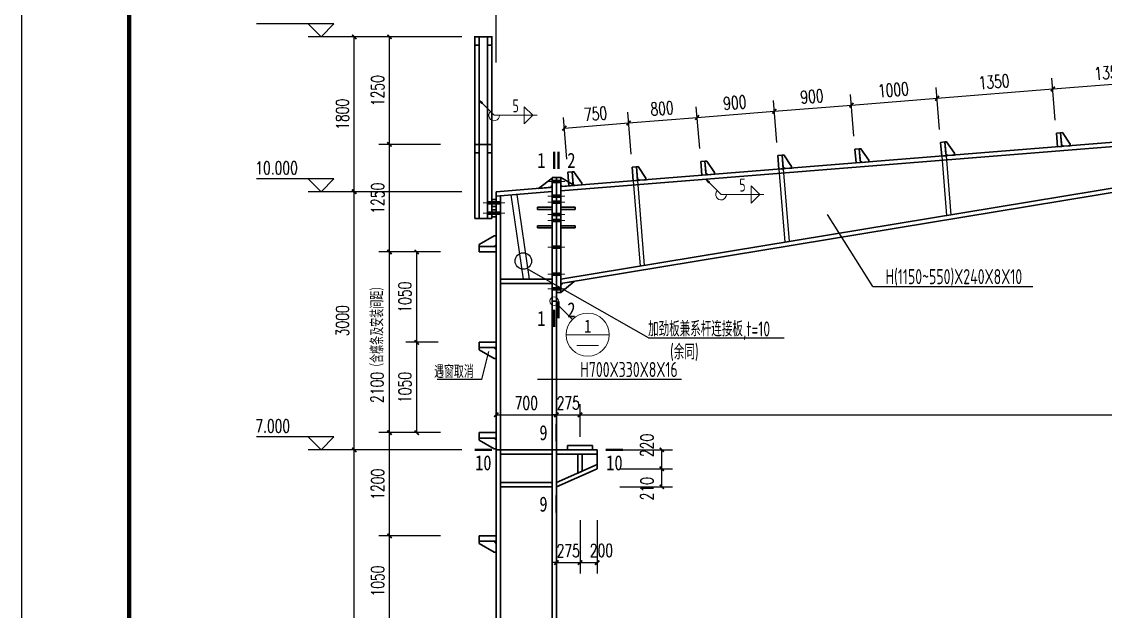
# Model space of a CAD drawing. Extents: x 14475413 to 15955882, y -732572 to -282951.
# Drawn here: x 15559745 to 15584954, y -485569 to -471864 of the extents above; entities that cross this region are included whole.
import ezdxf
from ezdxf.enums import TextEntityAlignment as Align

# ---------------------------------------------------------------- set-up
doc = ezdxf.new("R2010")
doc.units = 0
doc.header["$LTSCALE"] = 1000
doc.header["$MEASUREMENT"] = 0
for name, color, linetype, lineweight in [('10', 7, 'Continuous', 35), ('114', 2, 'Continuous', 18), ('12', 2, 'Continuous', 35), ('14', 2, 'Continuous', 35), ('墙线__粗线', 7, 'Continuous', 18), ('焊缝标注', 9, 'Continuous', 18), ('索引符号标注', 9, 'Continuous', 18)]:
    doc.layers.add(name, color=color, linetype=linetype, lineweight=lineweight)
for name, color, linetype in [('3T_WOOD', 21, 'Continuous'), ('BALCONY', 6, 'Continuous'), ('PUB_DIM', 3, 'Continuous'), ('PUB_TEXT', 7, 'Continuous'), ('TK', 4, 'Continuous')]:
    doc.layers.add(name, color=color, linetype=linetype)
doc.styles.add('_TCH_DIM', font='SIMPLEX', dxfattribs={"bigfont": 'GBCBIG'})
doc.styles.add('_TCH_DIM_T3', font='SIMPLEX', dxfattribs={"width": 0.705882, "bigfont": 'GBCBIG'})
doc.styles.add('FromPkpm', font='Pkpmeng', dxfattribs={"width": 0.7, "bigfont": 'hztxt'})
doc.styles.add('TSSD_Dimension', font='Tssdeng.shx', dxfattribs={"width": 0.7, "bigfont": 'hztxt.shx'})
doc.styles.add('图框字体', font='', dxfattribs={"width": 0.8})
doc.styles.add('宋体', font='', dxfattribs={"width": 0.8})
doc.styles.get('图框字体').set_extended_font_data('NSimSun')
doc.styles.get('宋体').set_extended_font_data('SimSun')
doc.dimstyles.new('_TCH_ARCH&&100', dxfattribs={"dimtxt": 297.5, "dimasz": 100, "dimexe": 250, "dimexo": 300, "dimgap": 126.25, "dimtad": 1, "dimdec": 0, "dimzin": 0, "dimdsep": 46, "dimtxsty": '_TCH_DIM_T3', "dimblk": 'ARCHTICK', "dimcen": 0.09, "dimclrt": 7, "dimazin": 2, "dimtfac": 1, "dimtdec": 0, "dimtix": 1, "dimtmove": 2, "dimatfit": 3, "dimfxl": 0, "dimtolj": 1, "dimtzin": 0, "dimarcsym": 0})

# ---------------------------------------------------------------- blocks, each defined once
blk = doc.blocks.new('w453w53')
at = {"layer": '12', "color": 4}
for p, q in [((473598, 1381074, -5700), (474078, 1381074, -5700)), ((473598, 1380924, -5700), (473598, 1381074, -5700)), ((473598, 1381074, -5700), (474078, 1381074, -5700)), ((474078, 1381074, -5700), (474078, 1380925, -5700)), ((473598, 1380924, -5700), (473598, 1380864, -5700)), ((473598, 1380864, -5700), (474019, 1380624, -5700)), ((474078, 1380865, -5700), (474018, 1380924, -5700)), ((474078, 1380625, -5700), (474078, 1380865, -5700)), ((474019, 1380624, -5700), (474078, 1380625, -5700))]:
    blk.add_line(p, q, dxfattribs=at)
at = {"layer": '12', "color": 4, "elevation": -5700}
blk.add_lwpolyline([(474078, 1380925), (473598, 1380925)], dxfattribs=at)
blk = doc.blocks.new('GeYuanFrame_62584068', base_point=(20.09, 4.53))
at = {"layer": 'TK'}
blk.add_lwpolyline([(20.09, 4.53), (20.09, 598.53), (1491.09, 598.53), (1491.09, 4.53)], close=True, dxfattribs=at)
at = {"layer": 'TK', "const_width": 1}
blk.add_lwpolyline([(45.09, 588.53), (1481.09, 588.53), (1481.09, 14.53), (45.09, 14.53)], close=True, dxfattribs=at)
blk = doc.blocks.new('_ArchTick')
at = {"color": 0, "linetype": 'ByBlock', "const_width": 0.4}
blk.add_lwpolyline([(-0.5, -0.5), (0.5, 0.5)], dxfattribs=at)
blk = doc.blocks.new('*D668')
at = {"layer": 'Defpoints', "color": 0}
for p in [(15567481, -481816), (15570284, -481816), (15570284, -495816)]:
    blk.add_point(p, dxfattribs=at)
at = {"layer": 'PUB_DIM', "color": 0, "lineweight": -2}
for p, q in [((15569984, -481816), (15567231, -481816)), ((15567481, -495816), (15567481, -481816)), ((15569984, -495816), (15567231, -495816))]:
    blk.add_line(p, q, dxfattribs=at)
at = {"layer": 'PUB_DIM', "color": 0, "lineweight": -2, "xscale": 100, "yscale": 100, "zscale": 100}
for p, rotation in [((15567481, -481816), 90), ((15567481, -495816), 270)]:
    blk.add_blockref('_ArchTick', p, dxfattribs=dict(at, rotation=rotation))
at = {"layer": 'PUB_DIM', "color": 7, "insert": (15567206, -488816), "char_height": 297.5, "attachment_point": 5, "rotation": 90, "style": '_TCH_DIM_T3'}
blk.add_mtext('\\A1;7000', dxfattribs=at)
blk = doc.blocks.new('*D669')
at = {"layer": 'Defpoints', "color": 0}
for p in [(15567481, -475816), (15570284, -475816), (15570284, -481816)]:
    blk.add_point(p, dxfattribs=at)
at = {"layer": 'PUB_DIM', "color": 0, "lineweight": -2}
for p, q in [((15569984, -475816), (15567231, -475816)), ((15567481, -481816), (15567481, -475816)), ((15569984, -481816), (15567231, -481816))]:
    blk.add_line(p, q, dxfattribs=at)
at = {"layer": 'PUB_DIM', "color": 0, "lineweight": -2, "xscale": 100, "yscale": 100, "zscale": 100}
for p, rotation in [((15567481, -475816), 90), ((15567481, -481816), 270)]:
    blk.add_blockref('_ArchTick', p, dxfattribs=dict(at, rotation=rotation))
at = {"layer": 'PUB_DIM', "color": 7, "insert": (15567206, -478816), "char_height": 297.5, "attachment_point": 5, "rotation": 90, "style": '_TCH_DIM_T3'}
blk.add_mtext('\\A1;3000', dxfattribs=at)
blk = doc.blocks.new('*D670')
at = {"layer": 'Defpoints', "color": 0}
for p in [(15567481, -472216), (15570284, -472216), (15570284, -475816)]:
    blk.add_point(p, dxfattribs=at)
at = {"layer": 'PUB_DIM', "color": 0, "lineweight": -2}
for p, q in [((15569984, -472216), (15567231, -472216)), ((15567481, -475816), (15567481, -472216)), ((15569984, -475816), (15567231, -475816))]:
    blk.add_line(p, q, dxfattribs=at)
at = {"layer": 'PUB_DIM', "color": 0, "lineweight": -2, "xscale": 100, "yscale": 100, "zscale": 100}
for p, rotation in [((15567481, -472216), 90), ((15567481, -475816), 270)]:
    blk.add_blockref('_ArchTick', p, dxfattribs=dict(at, rotation=rotation))
at = {"layer": 'PUB_DIM', "color": 7, "insert": (15567206, -474016), "char_height": 297.5, "attachment_point": 5, "rotation": 90, "style": '_TCH_DIM_T3'}
blk.add_mtext('\\A1;1800', dxfattribs=at)
blk = doc.blocks.new('*D674')
at = {"layer": 'Defpoints', "color": 0}
for p in [(15568301, -483816), (15569789, -483816), (15569789, -485916)]:
    blk.add_point(p, dxfattribs=at)
at = {"layer": 'PUB_DIM', "color": 0, "lineweight": -2}
for p, q in [((15569489, -483816), (15568051, -483816)), ((15568301, -485916), (15568301, -483816)), ((15569489, -485916), (15568051, -485916))]:
    blk.add_line(p, q, dxfattribs=at)
at = {"layer": 'PUB_DIM', "color": 0, "lineweight": -2, "xscale": 100, "yscale": 100, "zscale": 100}
for p, rotation in [((15568301, -483816), 90), ((15568301, -485916), 270)]:
    blk.add_blockref('_ArchTick', p, dxfattribs=dict(at, rotation=rotation))
at = {"layer": 'PUB_DIM', "color": 7, "insert": (15568026, -484866), "char_height": 297.5, "attachment_point": 5, "rotation": 90, "style": '_TCH_DIM_T3'}
blk.add_mtext('\\A1;1050', dxfattribs=at)
blk = doc.blocks.new('*D675')
at = {"layer": 'Defpoints', "color": 0}
for p in [(15568301, -481416), (15569789, -481416), (15569789, -483816)]:
    blk.add_point(p, dxfattribs=at)
at = {"layer": 'PUB_DIM', "color": 0, "lineweight": -2}
for p, q in [((15569489, -481416), (15568051, -481416)), ((15568301, -483816), (15568301, -481416)), ((15569489, -483816), (15568051, -483816))]:
    blk.add_line(p, q, dxfattribs=at)
at = {"layer": 'PUB_DIM', "color": 0, "lineweight": -2, "xscale": 100, "yscale": 100, "zscale": 100}
for p, rotation in [((15568301, -481416), 90), ((15568301, -483816), 270)]:
    blk.add_blockref('_ArchTick', p, dxfattribs=dict(at, rotation=rotation))
at = {"layer": 'PUB_DIM', "color": 7, "insert": (15568026, -482616), "char_height": 297.5, "attachment_point": 5, "rotation": 90, "style": '_TCH_DIM_T3'}
blk.add_mtext('\\A1;1200', dxfattribs=at)
blk = doc.blocks.new('*D676')
at = {"layer": 'Defpoints', "color": 0}
for p in [(15568301, -477216), (15569789, -477216), (15569789, -481416)]:
    blk.add_point(p, dxfattribs=at)
at = {"layer": 'PUB_DIM', "color": 0, "lineweight": -2}
for p, q in [((15569489, -477216), (15568051, -477216)), ((15568301, -481416), (15568301, -477216)), ((15569489, -481416), (15568051, -481416))]:
    blk.add_line(p, q, dxfattribs=at)
at = {"layer": 'PUB_DIM', "color": 0, "lineweight": -2, "xscale": 100, "yscale": 100, "zscale": 100}
for p, rotation in [((15568301, -477216), 90), ((15568301, -481416), 270)]:
    blk.add_blockref('_ArchTick', p, dxfattribs=dict(at, rotation=rotation))
at = {"layer": 'PUB_DIM', "color": 7, "insert": (15568016, -479316), "char_height": 297.5, "attachment_point": 5, "rotation": 90, "style": '_TCH_DIM_T3'}
blk.add_mtext('\\A1;2100（含檩条及安装间距）', dxfattribs=at)
blk = doc.blocks.new('*D677')
at = {"layer": 'Defpoints', "color": 0}
for p in [(15568301, -474716), (15569789, -474716), (15569789, -477216)]:
    blk.add_point(p, dxfattribs=at)
at = {"layer": 'PUB_DIM', "color": 0, "lineweight": -2}
for p, q in [((15569489, -474716), (15568051, -474716)), ((15568301, -477216), (15568301, -474716)), ((15569489, -477216), (15568051, -477216))]:
    blk.add_line(p, q, dxfattribs=at)
at = {"layer": 'PUB_DIM', "color": 0, "lineweight": -2, "xscale": 100, "yscale": 100, "zscale": 100}
for p, rotation in [((15568301, -474716), 90), ((15568301, -477216), 270)]:
    blk.add_blockref('_ArchTick', p, dxfattribs=dict(at, rotation=rotation))
at = {"layer": 'PUB_DIM', "color": 7, "insert": (15568026, -475966), "char_height": 297.5, "attachment_point": 5, "rotation": 90, "style": '_TCH_DIM_T3'}
blk.add_mtext('\\A1;1250', dxfattribs=at)
blk = doc.blocks.new('*D678')
at = {"layer": 'Defpoints', "color": 0}
for p in [(15568301, -472216), (15569789, -472216), (15569789, -474716)]:
    blk.add_point(p, dxfattribs=at)
at = {"layer": 'PUB_DIM', "color": 0, "lineweight": -2}
for p, q in [((15569489, -472216), (15568051, -472216)), ((15568301, -474716), (15568301, -472216)), ((15569489, -474716), (15568051, -474716))]:
    blk.add_line(p, q, dxfattribs=at)
at = {"layer": 'PUB_DIM', "color": 0, "lineweight": -2, "xscale": 100, "yscale": 100, "zscale": 100}
for p, rotation in [((15568301, -472216), 90), ((15568301, -474716), 270)]:
    blk.add_blockref('_ArchTick', p, dxfattribs=dict(at, rotation=rotation))
at = {"layer": 'PUB_DIM', "color": 7, "insert": (15568026, -473466), "char_height": 297.5, "attachment_point": 5, "rotation": 90, "style": '_TCH_DIM_T3'}
blk.add_mtext('\\A1;1250', dxfattribs=at)
blk = doc.blocks.new('*D681')
at = {"layer": 'Defpoints', "color": 0}
for p in [(15568935, -477216), (15569736, -477216), (15569736, -479316)]:
    blk.add_point(p, dxfattribs=at)
at = {"layer": 'PUB_DIM', "color": 0, "lineweight": -2}
for p, q in [((15569436, -477216), (15568685, -477216)), ((15568935, -479316), (15568935, -477216)), ((15569436, -479316), (15568685, -479316))]:
    blk.add_line(p, q, dxfattribs=at)
at = {"layer": 'PUB_DIM', "color": 0, "lineweight": -2, "xscale": 100, "yscale": 100, "zscale": 100}
for p, rotation in [((15568935, -477216), 90), ((15568935, -479316), 270)]:
    blk.add_blockref('_ArchTick', p, dxfattribs=dict(at, rotation=rotation))
at = {"layer": 'PUB_DIM', "color": 7, "insert": (15568660, -478266), "char_height": 297.5, "attachment_point": 5, "rotation": 90, "style": '_TCH_DIM_T3'}
blk.add_mtext('\\A1;1050', dxfattribs=at)
blk = doc.blocks.new('*D682')
at = {"layer": 'Defpoints', "color": 0}
for p in [(15568935, -479316), (15569736, -479316), (15569736, -481416)]:
    blk.add_point(p, dxfattribs=at)
at = {"layer": 'PUB_DIM', "color": 0, "lineweight": -2}
for p, q in [((15569436, -479316), (15568685, -479316)), ((15568935, -481416), (15568935, -479316)), ((15569436, -481416), (15568685, -481416))]:
    blk.add_line(p, q, dxfattribs=at)
at = {"layer": 'PUB_DIM', "color": 0, "lineweight": -2, "xscale": 100, "yscale": 100, "zscale": 100}
for p, rotation in [((15568935, -479316), 90), ((15568935, -481416), 270)]:
    blk.add_blockref('_ArchTick', p, dxfattribs=dict(at, rotation=rotation))
at = {"layer": 'PUB_DIM', "color": 7, "insert": (15568660, -480366), "char_height": 297.5, "attachment_point": 5, "rotation": 90, "style": '_TCH_DIM_T3'}
blk.add_mtext('\\A1;1050', dxfattribs=at)
blk = doc.blocks.new('*D698')
at = {"layer": 'Defpoints', "color": 0}
for p in [(15573362, -481816), (15574636, -481816), (15573362, -482256)]:
    blk.add_point(p, dxfattribs=at)
at = {"layer": 'PUB_DIM', "color": 0, "lineweight": -2}
for p, q in [((15573662, -481816), (15574886, -481816)), ((15574636, -482256), (15574636, -481816)), ((15573662, -482256), (15574886, -482256))]:
    blk.add_line(p, q, dxfattribs=at)
at = {"layer": 'PUB_DIM', "color": 0, "lineweight": -2, "xscale": 100, "yscale": 100, "zscale": 100}
for p, rotation in [((15574636, -481816), 90), ((15574636, -482256), 270)]:
    blk.add_blockref('_ArchTick', p, dxfattribs=dict(at, rotation=rotation))
at = {"layer": 'PUB_DIM', "color": 7, "insert": (15574291, -481712), "char_height": 297.5, "attachment_point": 5, "rotation": 90, "style": '_TCH_DIM_T3'}
blk.add_mtext('\\A1;220', dxfattribs=at)
blk = doc.blocks.new('*D699')
at = {"layer": 'Defpoints', "color": 0}
for p in [(15573362, -482256), (15574636, -482256), (15573362, -482676)]:
    blk.add_point(p, dxfattribs=at)
at = {"layer": 'PUB_DIM', "color": 0, "lineweight": -2}
for p, q in [((15573662, -482256), (15574886, -482256)), ((15574636, -482676), (15574636, -482256)), ((15573662, -482676), (15574886, -482676))]:
    blk.add_line(p, q, dxfattribs=at)
at = {"layer": 'PUB_DIM', "color": 0, "lineweight": -2, "xscale": 100, "yscale": 100, "zscale": 100}
for p, rotation in [((15574636, -482256), 90), ((15574636, -482676), 270)]:
    blk.add_blockref('_ArchTick', p, dxfattribs=dict(at, rotation=rotation))
at = {"layer": 'PUB_DIM', "color": 7, "insert": (15574291, -482719), "char_height": 297.5, "attachment_point": 5, "rotation": 90, "style": '_TCH_DIM_T3'}
blk.add_mtext('\\A1;210', dxfattribs=at)
blk = doc.blocks.new('*D700')
at = {"layer": 'Defpoints', "color": 0}
for p in [(15572734, -483150), (15573134, -483150), (15573134, -484437)]:
    blk.add_point(p, dxfattribs=at)
at = {"layer": 'PUB_DIM', "color": 0, "lineweight": -2}
for p, q in [((15572734, -483450), (15572734, -484687)), ((15573134, -483450), (15573134, -484687)), ((15572734, -484437), (15573134, -484437))]:
    blk.add_line(p, q, dxfattribs=at)
at = {"layer": 'PUB_DIM', "color": 0, "lineweight": -2, "xscale": 100, "yscale": 100, "zscale": 100, "rotation": 180}
blk.add_blockref('_ArchTick', (15572734, -484437), dxfattribs=at)
at = {"layer": 'PUB_DIM', "color": 0, "lineweight": -2, "xscale": 100, "yscale": 100, "zscale": 100}
blk.add_blockref('_ArchTick', (15573134, -484437), dxfattribs=at)
at = {"layer": 'PUB_DIM', "color": 7, "insert": (15573231, -484154), "char_height": 297.5, "attachment_point": 5, "style": '_TCH_DIM_T3'}
blk.add_mtext('\\A1;200', dxfattribs=at)
blk = doc.blocks.new('*D701')
at = {"layer": 'Defpoints', "color": 0}
for p in [(15572184, -483150), (15572734, -483150), (15572734, -484437)]:
    blk.add_point(p, dxfattribs=at)
at = {"layer": 'PUB_DIM', "color": 0, "lineweight": -2}
for p, q in [((15572184, -483450), (15572184, -484687)), ((15572734, -483450), (15572734, -484687)), ((15572184, -484437), (15572084, -484437)), ((15572184, -484437), (15572734, -484437)), ((15572734, -484437), (15572834, -484437))]:
    blk.add_line(p, q, dxfattribs=at)
at = {"layer": 'PUB_DIM', "color": 0, "lineweight": -2, "xscale": 100, "yscale": 100, "zscale": 100}
blk.add_blockref('_ArchTick', (15572184, -484437), dxfattribs=at)
at = {"layer": 'PUB_DIM', "color": 0, "lineweight": -2, "xscale": 100, "yscale": 100, "zscale": 100, "rotation": 180}
blk.add_blockref('_ArchTick', (15572734, -484437), dxfattribs=at)
at = {"layer": 'PUB_DIM', "color": 7, "insert": (15572459, -484162), "char_height": 297.5, "attachment_point": 5, "style": '_TCH_DIM_T3'}
blk.add_mtext('\\A1;275', dxfattribs=at)
blk = doc.blocks.new('*D716')
at = {"layer": 'Defpoints', "color": 0}
for p in [(15572184, -481001), (15570784, -481816), (15572184, -481816)]:
    blk.add_point(p, dxfattribs=at)
at = {"layer": 'PUB_DIM', "color": 0, "lineweight": -2}
for p, q in [((15570784, -481516), (15570784, -480751)), ((15572184, -481516), (15572184, -480751)), ((15570784, -481001), (15572184, -481001))]:
    blk.add_line(p, q, dxfattribs=at)
at = {"layer": 'PUB_DIM', "color": 0, "lineweight": -2, "xscale": 100, "yscale": 100, "zscale": 100, "rotation": 180}
blk.add_blockref('_ArchTick', (15570784, -481001), dxfattribs=at)
at = {"layer": 'PUB_DIM', "color": 0, "lineweight": -2, "xscale": 100, "yscale": 100, "zscale": 100}
blk.add_blockref('_ArchTick', (15572184, -481001), dxfattribs=at)
at = {"layer": 'PUB_DIM', "color": 7, "insert": (15571484, -480726), "char_height": 297.5, "attachment_point": 5, "style": '_TCH_DIM_T3'}
blk.add_mtext('\\A1;700', dxfattribs=at)
blk = doc.blocks.new('*D717')
at = {"layer": 'Defpoints', "color": 0}
for p in [(15572734, -481001), (15572184, -481816), (15572734, -481816)]:
    blk.add_point(p, dxfattribs=at)
at = {"layer": 'PUB_DIM', "color": 0, "lineweight": -2}
for p, q in [((15572184, -481516), (15572184, -480751)), ((15572734, -481516), (15572734, -480751)), ((15572184, -481001), (15572084, -481001)), ((15572184, -481001), (15572734, -481001)), ((15572734, -481001), (15572834, -481001))]:
    blk.add_line(p, q, dxfattribs=at)
at = {"layer": 'PUB_DIM', "color": 0, "lineweight": -2, "xscale": 100, "yscale": 100, "zscale": 100}
blk.add_blockref('_ArchTick', (15572184, -481001), dxfattribs=at)
at = {"layer": 'PUB_DIM', "color": 0, "lineweight": -2, "xscale": 100, "yscale": 100, "zscale": 100, "rotation": 180}
blk.add_blockref('_ArchTick', (15572734, -481001), dxfattribs=at)
at = {"layer": 'PUB_DIM', "color": 7, "insert": (15572459, -480726), "char_height": 297.5, "attachment_point": 5, "style": '_TCH_DIM_T3'}
blk.add_mtext('\\A1;275', dxfattribs=at)
blk = doc.blocks.new('*D718')
at = {"layer": 'Defpoints', "color": 0}
for p in [(15629734, -481001), (15572734, -481816), (15629734, -481816)]:
    blk.add_point(p, dxfattribs=at)
at = {"layer": 'PUB_DIM', "color": 0, "lineweight": -2}
for p, q in [((15572734, -481516), (15572734, -480751)), ((15629734, -481516), (15629734, -480751)), ((15572734, -481001), (15629734, -481001))]:
    blk.add_line(p, q, dxfattribs=at)
at = {"layer": 'PUB_DIM', "color": 0, "lineweight": -2, "xscale": 100, "yscale": 100, "zscale": 100, "rotation": 180}
blk.add_blockref('_ArchTick', (15572734, -481001), dxfattribs=at)
at = {"layer": 'PUB_DIM', "color": 0, "lineweight": -2, "xscale": 100, "yscale": 100, "zscale": 100}
blk.add_blockref('_ArchTick', (15629734, -481001), dxfattribs=at)
at = {"layer": 'PUB_DIM', "color": 7, "insert": (15601234, -480726), "char_height": 297.5, "attachment_point": 5, "style": '_TCH_DIM_T3'}
blk.add_mtext('\\A1;28500', dxfattribs=at)
blk = doc.blocks.new('*D725')
at = {"layer": 'Defpoints', "color": 0}
for p in [(15573864, -474218), (15572451, -475362), (15573946, -475242)]:
    blk.add_point(p, dxfattribs=at)
at = {"layer": 'PUB_DIM', "color": 0, "lineweight": -2}
for p, q in [((15572427, -475063), (15572349, -474089)), ((15573922, -474943), (15573844, -473969)), ((15572369, -474338), (15573864, -474218))]:
    blk.add_line(p, q, dxfattribs=at)
at = {"layer": 'PUB_DIM', "color": 0, "lineweight": -2, "xscale": 100, "yscale": 100, "zscale": 100}
for p, rotation in [((15573864, -474218), 4.577762050038777), ((15572369, -474338), 184.5777620500388)]:
    blk.add_blockref('_ArchTick', p, dxfattribs=dict(at, rotation=rotation))
at = {"layer": 'PUB_DIM', "color": 7, "insert": (15573095, -474004), "char_height": 297.5, "attachment_point": 5, "rotation": 4.5778, "style": '_TCH_DIM_T3'}
blk.add_mtext('\\A1;750', dxfattribs=at)
blk = doc.blocks.new('*D726')
at = {"layer": 'Defpoints', "color": 0}
for p in [(15575459, -474091), (15575541, -475114), (15573946, -475242)]:
    blk.add_point(p, dxfattribs=at)
at = {"layer": 'PUB_DIM', "color": 0, "lineweight": -2}
for p, q in [((15575517, -474815), (15575439, -473841)), ((15573922, -474943), (15573844, -473969)), ((15573864, -474218), (15575459, -474091))]:
    blk.add_line(p, q, dxfattribs=at)
at = {"layer": 'PUB_DIM', "color": 0, "lineweight": -2, "xscale": 100, "yscale": 100, "zscale": 100}
for p, rotation in [((15573864, -474218), 184.5777620500397), ((15575459, -474091), 4.57776205003968)]:
    blk.add_blockref('_ArchTick', p, dxfattribs=dict(at, rotation=rotation))
at = {"layer": 'PUB_DIM', "color": 7, "insert": (15574640, -473880), "char_height": 297.5, "attachment_point": 5, "rotation": 4.5778, "style": '_TCH_DIM_T3'}
blk.add_mtext('\\A1;800', dxfattribs=at)
blk = doc.blocks.new('*D727')
at = {"layer": 'Defpoints', "color": 0}
for p in [(15577254, -473947), (15575541, -475114), (15577336, -474971)]:
    blk.add_point(p, dxfattribs=at)
at = {"layer": 'PUB_DIM', "color": 0, "lineweight": -2}
for p, q in [((15575517, -474815), (15575439, -473841)), ((15577312, -474672), (15577234, -473698)), ((15575459, -474091), (15577254, -473947))]:
    blk.add_line(p, q, dxfattribs=at)
at = {"layer": 'PUB_DIM', "color": 0, "lineweight": -2, "xscale": 100, "yscale": 100, "zscale": 100}
for p, rotation in [((15577254, -473947), 4.577762050038204), ((15575459, -474091), 184.5777620500382)]:
    blk.add_blockref('_ArchTick', p, dxfattribs=dict(at, rotation=rotation))
at = {"layer": 'PUB_DIM', "color": 7, "insert": (15576334, -473745), "char_height": 297.5, "attachment_point": 5, "rotation": 4.5778, "style": '_TCH_DIM_T3'}
blk.add_mtext('\\A1;900', dxfattribs=at)
blk = doc.blocks.new('*D728')
at = {"layer": 'Defpoints', "color": 0}
for p in [(15579048, -473803), (15579130, -474827), (15577336, -474971)]:
    blk.add_point(p, dxfattribs=at)
at = {"layer": 'PUB_DIM', "color": 0, "lineweight": -2}
for p, q in [((15579106, -474528), (15579028, -473554)), ((15577312, -474672), (15577234, -473698)), ((15577254, -473947), (15579048, -473803))]:
    blk.add_line(p, q, dxfattribs=at)
at = {"layer": 'PUB_DIM', "color": 0, "lineweight": -2, "xscale": 100, "yscale": 100, "zscale": 100}
for p, rotation in [((15577254, -473947), 184.5777620500391), ((15579048, -473803), 4.57776205003912)]:
    blk.add_blockref('_ArchTick', p, dxfattribs=dict(at, rotation=rotation))
at = {"layer": 'PUB_DIM', "color": 7, "insert": (15578129, -473601), "char_height": 297.5, "attachment_point": 5, "rotation": 4.5778, "style": '_TCH_DIM_T3'}
blk.add_mtext('\\A1;900', dxfattribs=at)
blk = doc.blocks.new('*D729')
at = {"layer": 'Defpoints', "color": 0}
for p in [(15581041, -473644), (15581123, -474668), (15579130, -474827)]:
    blk.add_point(p, dxfattribs=at)
at = {"layer": 'PUB_DIM', "color": 0, "lineweight": -2}
for p, q in [((15581099, -474368), (15581021, -473394)), ((15579106, -474528), (15579028, -473554)), ((15579048, -473803), (15581041, -473644))]:
    blk.add_line(p, q, dxfattribs=at)
at = {"layer": 'PUB_DIM', "color": 0, "lineweight": -2, "xscale": 100, "yscale": 100, "zscale": 100}
for p, rotation in [((15581041, -473644), 4.577762050039006), ((15579048, -473803), 184.577762050039)]:
    blk.add_blockref('_ArchTick', p, dxfattribs=dict(at, rotation=rotation))
at = {"layer": 'PUB_DIM', "color": 7, "insert": (15580023, -473449), "char_height": 297.5, "attachment_point": 5, "rotation": 4.5778, "style": '_TCH_DIM_T3'}
blk.add_mtext('\\A1;1000', dxfattribs=at)
blk = doc.blocks.new('*D730')
at = {"layer": 'Defpoints', "color": 0}
for p in [(15583733, -473428), (15581123, -474668), (15583815, -474452)]:
    blk.add_point(p, dxfattribs=at)
at = {"layer": 'PUB_DIM', "color": 0, "lineweight": -2}
for p, q in [((15583791, -474153), (15583713, -473179)), ((15581099, -474368), (15581021, -473394)), ((15581041, -473644), (15583733, -473428))]:
    blk.add_line(p, q, dxfattribs=at)
at = {"layer": 'PUB_DIM', "color": 0, "lineweight": -2, "xscale": 100, "yscale": 100, "zscale": 100}
for p, rotation in [((15583733, -473428), 4.57776205003879), ((15581041, -473644), 184.5777620500388)]:
    blk.add_blockref('_ArchTick', p, dxfattribs=dict(at, rotation=rotation))
at = {"layer": 'PUB_DIM', "color": 7, "insert": (15582365, -473262), "char_height": 297.5, "attachment_point": 5, "rotation": 4.5778, "style": '_TCH_DIM_T3'}
blk.add_mtext('\\A1;1350', dxfattribs=at)
blk = doc.blocks.new('*D731')
at = {"layer": 'Defpoints', "color": 0}
for p in [(15586424, -473213), (15586506, -474237), (15583815, -474452)]:
    blk.add_point(p, dxfattribs=at)
at = {"layer": 'PUB_DIM', "color": 0, "lineweight": -2}
for p, q in [((15583791, -474153), (15583713, -473179)), ((15586482, -473938), (15586404, -472963)), ((15583733, -473428), (15586424, -473213))]:
    blk.add_line(p, q, dxfattribs=at)
at = {"layer": 'PUB_DIM', "color": 0, "lineweight": -2, "xscale": 100, "yscale": 100, "zscale": 100}
for p, rotation in [((15586424, -473213), 4.577762050037632), ((15583733, -473428), 184.5777620500376)]:
    blk.add_blockref('_ArchTick', p, dxfattribs=dict(at, rotation=rotation))
at = {"layer": 'PUB_DIM', "color": 7, "insert": (15585057, -473046), "char_height": 297.5, "attachment_point": 5, "rotation": 4.5778, "style": '_TCH_DIM_T3'}
blk.add_mtext('\\A1;1350', dxfattribs=at)
blk = doc.blocks.new('*D749')
at = {"layer": 'Defpoints', "color": 0}
for p in [(15585786, -471025), (15570786, -473116), (15585786, -473116)]:
    blk.add_point(p, dxfattribs=at)
at = {"layer": 'PUB_DIM', "color": 0, "lineweight": -2}
for p, q in [((15570786, -472816), (15570786, -470775)), ((15585786, -472816), (15585786, -470775)), ((15570786, -471025), (15585786, -471025))]:
    blk.add_line(p, q, dxfattribs=at)
at = {"layer": 'PUB_DIM', "color": 0, "lineweight": -2, "xscale": 100, "yscale": 100, "zscale": 100, "rotation": 180}
blk.add_blockref('_ArchTick', (15570786, -471025), dxfattribs=at)
at = {"layer": 'PUB_DIM', "color": 0, "lineweight": -2, "xscale": 100, "yscale": 100, "zscale": 100}
blk.add_blockref('_ArchTick', (15585786, -471025), dxfattribs=at)
at = {"layer": 'PUB_DIM', "color": 7, "insert": (15578286, -470750), "char_height": 297.5, "attachment_point": 5, "style": '_TCH_DIM_T3'}
blk.add_mtext('\\A1;7500', dxfattribs=at)

msp = doc.modelspace()

# ---------------------------------------------------------------- hatches: boundary and pattern name
at = {"layer": '焊缝标注'}
for points in [[(15570383.8, -473685), (15570443.7, -473766.5), (15570464.9, -473745.4)], [(15575660.8, -475526.3), (15575720.7, -475607.8), (15575741.9, -475586.7)]]:
    msp.add_hatch(color=256, dxfattribs=at).paths.add_polyline_path(points)

# ---------------------------------------------------------------- linework, layer by layer
at = {"color": 3, "lineweight": 35, "ltscale": 100}
for p, q in [((15570283.8, -476440.4), (15570283.8, -472216.2)), ((15570283.8, -472216.2), (15570383.8, -472216.2)), ((15570283.8, -472216.2), (15570683.8, -472216.2)), ((15570383.8, -476440.4), (15570383.8, -472216.2)), ((15570583.8, -476440.4), (15570583.8, -472216.2)), ((15570583.8, -472216.2), (15570683.8, -472216.2)), ((15570683.8, -476440.4), (15570683.8, -472216.2)), ((15572283.8, -475696.2), (15585783.8, -474616.2)), ((15572283.8, -475796.5), (15585791.8, -474715.8)), ((15572283.8, -477849.9), (15585863.5, -475612.6)), ((15570783.8, -475916.5), (15570883.8, -475908.5)), ((15570783.8, -481816.2), (15570783.8, -475916.5)), ((15570883.8, -481816.2), (15570883.8, -475908.5)), ((15572283.8, -477951.3), (15585871.5, -475712.7)), ((15570283.8, -476440.4), (15570683.8, -476440.4)), ((15572083.8, -481816.2), (15572083.8, -478361.3)), ((15572083.8, -478361.3), (15572183.8, -478361.3)), ((15572183.8, -481816.2), (15572183.8, -478361.3)), ((15570783.8, -495716.2), (15570783.8, -481816.2)), ((15570783.8, -481816.2), (15570883.8, -481816.2)), ((15570883.8, -495716.2), (15570883.8, -481816.2)), ((15570883.8, -481816.2), (15572083.8, -481816.2)), ((15572083.8, -495716.2), (15572083.8, -481816.2)), ((15572083.8, -481816.2), (15572183.8, -481816.2)), ((15572183.8, -495716.2), (15572183.8, -481816.2))]:
    msp.add_line(p, q, dxfattribs=at)
at = {"const_width": 37.7}
for points in [[(15570383.8, -472410), (15570283.8, -472410), (15570283.8, -472216.2), (15570683.8, -472216.2), (15570683.8, -472410), (15570586.5, -472410)], [(15570383.8, -474910.1), (15570283.8, -474910.1), (15570283.8, -474716.2), (15570683.8, -474716.2), (15570683.8, -474910.1), (15570586.5, -474910.1)]]:
    msp.add_lwpolyline(points, dxfattribs=at)
at = {"layer": '10', "lineweight": 35, "ltscale": 100, "const_width": 50}
for points in [[(15572133.8, -474885.7), (15572133.8, -475285.7)], [(15572233.8, -474885.7), (15572233.8, -475285.7)], [(15572233.8, -478761.3), (15572233.8, -478361.3)], [(15572133.8, -478961.3), (15572133.8, -478561.3)], [(15572183.8, -481216.2), (15572183.8, -481616.2)], [(15570283.8, -481816.2), (15570683.8, -481816.2)], [(15573733.8, -481816.2), (15573333.8, -481816.2)], [(15572183.8, -483276.2), (15572183.8, -482876.2)]]:
    msp.add_lwpolyline(points, dxfattribs=at)
at = {"layer": '114', "lineweight": 18, "ltscale": 100}
for p, q in [((15571983.8, -475576.2), (15572383.8, -475576.2)), ((15571983.8, -475916.5), (15572383.8, -475916.5)), ((15570483.8, -476076.5), (15570983.8, -476076.5)), ((15571983.8, -476056.5), (15572383.8, -476056.5)), ((15570483.8, -476316.5), (15570983.8, -476316.5)), ((15571983.8, -476346.5), (15572383.8, -476346.5)), ((15571983.8, -476486.5), (15572383.8, -476486.5)), ((15571983.8, -477108.5), (15572383.8, -477108.5)), ((15571983.8, -477729.9), (15572383.8, -477729.9)), ((15571983.8, -478071.3), (15572383.8, -478071.3))]:
    msp.add_line(p, q, dxfattribs=at)
at = {"layer": '114', "color": 1, "lineweight": 70, "ltscale": 100}
for p, q in [((15572083.8, -475576.2), (15572283.8, -475576.2)), ((15572083.8, -475916.5), (15572283.8, -475916.5)), ((15570583.8, -476076.5), (15570883.8, -476076.5)), ((15572083.8, -476056.5), (15572283.8, -476056.5)), ((15570583.8, -476316.5), (15570883.8, -476316.5)), ((15572083.8, -476346.5), (15572283.8, -476346.5)), ((15572083.8, -476486.5), (15572283.8, -476486.5)), ((15572083.8, -477108.5), (15572283.8, -477108.5)), ((15572083.8, -477729.9), (15572283.8, -477729.9)), ((15572083.8, -478071.3), (15572283.8, -478071.3))]:
    msp.add_line(p, q, dxfattribs=at)
at = {"layer": '12', "lineweight": 35, "ltscale": 100}
for p, q in [((15581223.1, -474660), (15581123.4, -474668)), ((15581123.4, -474668), (15581148.9, -474987)), ((15581248.6, -474979), (15581223.1, -474660)), ((15583914.5, -474444.7), (15583814.8, -474452.7)), ((15583814.8, -474452.7), (15583840.3, -474771.6)), ((15583940, -474763.7), (15583914.5, -474444.7)), ((15579229.4, -474819.5), (15579129.8, -474827.5)), ((15579129.8, -474827.5), (15579155.3, -475146.4)), ((15579254.9, -475138.5), (15579229.4, -474819.5)), ((15583840.3, -474771.6), (15583940, -474763.7)), ((15575640.9, -475106.5), (15575541.2, -475114.5)), ((15575541.2, -475114.5), (15575566.7, -475433.5)), ((15575666.4, -475425.5), (15575640.9, -475106.5)), ((15577435.2, -474963), (15577335.5, -474971)), ((15577335.5, -474971), (15577361, -475290)), ((15577460.7, -475282), (15577435.2, -474963)), ((15579155.3, -475146.4), (15579254.9, -475138.5)), ((15581148.9, -474987), (15581248.6, -474979)), ((15572550.8, -475353.9), (15572451.1, -475361.9)), ((15572451.1, -475361.9), (15572476.6, -475680.9)), ((15572576.3, -475672.9), (15572550.8, -475353.9)), ((15574046, -475234.2), (15573946.3, -475242.2)), ((15573946.3, -475242.2), (15573971.8, -475561.2)), ((15574071.5, -475553.2), (15574046, -475234.2)), ((15575566.7, -475433.5), (15575666.4, -475425.5)), ((15577361, -475290), (15577460.7, -475282)), ((15572476.6, -475680.9), (15572576.3, -475672.9)), ((15573971.8, -475561.2), (15574071.5, -475553.2))]:
    msp.add_line(p, q, dxfattribs=at)
for points in [[(15584136.2, -474707.9), (15584139.3, -474747.7), (15583979.9, -474760.5), (15583936.8, -474723.8), (15583914.5, -474444.7), (15583954.3, -474441.5)], [(15581444.8, -474923.2), (15581447.9, -474963), (15581288.5, -474975.8), (15581245.4, -474939.1), (15581223.1, -474660), (15581262.9, -474656.8)], [(15579451.1, -475082.7), (15579454.3, -475122.5), (15579294.8, -475135.3), (15579251.8, -475098.6), (15579229.4, -474819.5), (15579269.3, -474816.3)], [(15575862.6, -475369.7), (15575865.8, -475409.5), (15575706.3, -475422.3), (15575663.2, -475385.6), (15575640.9, -475106.5), (15575680.8, -475103.3)], [(15577656.9, -475226.2), (15577660, -475266.1), (15577500.6, -475278.8), (15577457.5, -475242.1), (15577435.2, -474963), (15577475, -474959.8)], [(15572772.5, -475617.1), (15572775.7, -475657), (15572616.2, -475669.7), (15572573.1, -475633), (15572550.8, -475353.9), (15572590.7, -475350.7)], [(15574267.7, -475497.4), (15574270.9, -475537.3), (15574111.4, -475550), (15574068.3, -475513.3), (15574046, -475234.2), (15574085.9, -475231)]]:
    msp.add_lwpolyline(points, close=True, dxfattribs=at)
at = {"layer": '14', "lineweight": 35, "ltscale": 100}
for p, q in [((15571764.8, -475737.7), (15572083.8, -475502.2)), ((15572083.8, -475672.2), (15572043.9, -475715.4)), ((15572083.8, -478361.3), (15572083.8, -475485.7)), ((15572083.8, -475485.7), (15572183.8, -475485.7)), ((15572083.8, -475502.2), (15572083.8, -475672.2)), ((15572183.8, -475485.7), (15572183.8, -478361.3)), ((15572183.8, -478161.3), (15572183.8, -475485.7)), ((15572183.8, -475485.7), (15572283.8, -475485.7)), ((15572283.8, -475485.7), (15572283.8, -478161.3)), ((15572283.8, -475656.2), (15572283.8, -475486.2)), ((15572283.8, -475486.2), (15572602.8, -475670.7)), ((15572323.7, -475693), (15572283.8, -475656.2)), ((15572602.8, -475670.7), (15572323.7, -475693)), ((15570783.8, -475816.2), (15572083.8, -475712.2)), ((15572083.8, -475812.5), (15570783.8, -475916.5)), ((15570783.8, -475916.5), (15570783.8, -475816.2)), ((15572043.9, -475715.4), (15571764.8, -475737.7)), ((15572083.8, -475712.2), (15572083.8, -475812.5)), ((15570683.8, -476156.5), (15570683.8, -475996.5)), ((15570683.8, -475996.5), (15570783.8, -475996.5)), ((15570783.8, -476156.5), (15570683.8, -476156.5)), ((15570783.8, -475996.5), (15570783.8, -476156.5)), ((15572083.8, -476176.5), (15571743.8, -476176.5)), ((15571743.8, -476176.5), (15571743.8, -476226.5)), ((15572083.8, -476226.5), (15572083.8, -476176.5)), ((15572283.8, -476176.5), (15572623.8, -476176.5)), ((15572283.8, -476226.5), (15572283.8, -476176.5)), ((15572623.8, -476176.5), (15572623.8, -476226.5)), ((15570683.8, -476396.5), (15570683.8, -476236.5)), ((15570683.8, -476236.5), (15570783.8, -476236.5)), ((15570783.8, -476396.5), (15570683.8, -476396.5)), ((15570783.8, -476236.5), (15570783.8, -476396.5)), ((15571743.8, -476226.5), (15572083.8, -476226.5)), ((15572623.8, -476226.5), (15572283.8, -476226.5)), ((15572083.8, -476606.5), (15571743.8, -476606.5)), ((15571743.8, -476606.5), (15571743.8, -476656.5)), ((15571743.8, -476656.5), (15572083.8, -476656.5)), ((15572083.8, -476656.5), (15572083.8, -476606.5)), ((15572283.8, -476606.5), (15572623.8, -476606.5)), ((15572283.8, -476656.5), (15572283.8, -476606.5)), ((15572623.8, -476656.5), (15572283.8, -476656.5)), ((15572623.8, -476606.5), (15572623.8, -476656.5)), ((15570883.8, -477850.6), (15572083.8, -477850.6)), ((15570883.8, -477950.6), (15570883.8, -477850.6)), ((15572083.8, -477950.6), (15570883.8, -477950.6)), ((15572083.8, -477850.6), (15572083.8, -477950.6)), ((15572599.5, -477899.2), (15572283.8, -478161.3)), ((15572283.8, -477991.3), (15572323.3, -477944.8)), ((15572323.3, -477944.8), (15572599.5, -477899.2)), ((15572283.8, -478161.3), (15572183.8, -478161.3)), ((15572283.8, -478161.3), (15572283.8, -477991.3)), ((15572183.8, -478361.3), (15572083.8, -478361.3)), ((15572443.8, -481716.2), (15573023.8, -481716.2)), ((15572443.8, -481816.2), (15572443.8, -481716.2)), ((15573023.8, -481716.2), (15573023.8, -481816.2)), ((15570883.8, -481816.2), (15572083.8, -481816.2)), ((15570883.8, -481916.2), (15570883.8, -481816.2)), ((15572083.8, -481916.2), (15570883.8, -481916.2)), ((15572083.8, -481816.2), (15572083.8, -481916.2)), ((15572183.8, -481816.2), (15573133.8, -481816.2)), ((15572183.8, -481916.2), (15572183.8, -481816.2)), ((15573133.8, -481916.2), (15572183.8, -481916.2)), ((15572183.8, -481916.2), (15572183.8, -482576.2)), ((15573133.8, -481916.2), (15572183.8, -481916.2)), ((15573023.8, -481816.2), (15572443.8, -481816.2)), ((15572683.8, -482355.1), (15572683.8, -481916.2)), ((15572683.8, -481916.2), (15572783.8, -481916.2)), ((15572783.8, -481916.2), (15572783.8, -482310.9)), ((15573133.8, -481816.2), (15573133.8, -481916.2)), ((15573133.8, -482156.2), (15573133.8, -481916.2)), ((15572183.8, -482576.2), (15573133.8, -482156.2)), ((15572183.8, -482576.2), (15573133.8, -482156.2)), ((15573133.8, -482256.2), (15572183.8, -482676.2)), ((15573133.8, -482156.2), (15573133.8, -482256.2)), ((15572783.8, -482310.9), (15572683.8, -482355.1)), ((15570883.8, -482576.2), (15572083.8, -482576.2)), ((15570883.8, -482676.2), (15570883.8, -482576.2)), ((15572083.8, -482676.2), (15570883.8, -482676.2)), ((15572083.8, -482576.2), (15572083.8, -482676.2)), ((15572183.8, -482676.2), (15572183.8, -482576.2))]:
    msp.add_line(p, q, dxfattribs=at)
at = {"layer": '3T_WOOD', "ltscale": 0.5}
for p, q in [((15571126.5, -475889.1), (15571411.3, -477850.6)), ((15571267.2, -475877.8), (15571553.6, -477850.6))]:
    msp.add_line(p, q, dxfattribs=at)
for points in [[(15581148.9, -474987), (15581259.6, -476371.1)], [(15581248.6, -474979), (15581358.6, -476354.8)], [(15577361, -475290), (15577497.1, -476991)], [(15577460.7, -475282), (15577596.1, -476974.7)], [(15573971.8, -475560.2), (15574130.6, -477545.6)], [(15574071.4, -475552.2), (15574229.6, -477529.3)]]:
    msp.add_lwpolyline(points, dxfattribs=at)
msp.add_circle((15571413.6, -477427.4), 191.8, dxfattribs=at)
at = {"layer": 'BALCONY'}
for p, q in [((15579543.8, -478016.8, -3.5), (15578493.1, -476348.7, 0.1)), ((15574327.1, -479216), (15571487.9, -477601.4)), ((15579543.8, -478016.8, -3.5), (15583270.9, -478016.8, -3.5)), ((15574327.1, -479216), (15577483.6, -479216)), ((15571742.3, -480176.1), (15575095.5, -480176.1)), ((15571742.3, -480176.1), (15575095.5, -480176.1))]:
    msp.add_line(p, q, dxfattribs=at)
msp.add_lwpolyline([(15570607.3, -479531.1), (15570444.8, -480180.1), (15569410.3, -480180.1)], dxfattribs=at)
at = {"layer": 'PUB_DIM'}
for p, q in [((15567009.8, -471916.2), (15565209.8, -471916.2)), ((15566709.8, -472216.2), (15566409.8, -471916.2)), ((15566709.8, -472216.2), (15567009.8, -471916.2)), ((15567684, -472216.2), (15566409.8, -472216.2)), ((15567009.8, -475516.2), (15565209.8, -475516.2)), ((15566709.8, -475816.2), (15566409.8, -475516.2)), ((15566709.8, -475816.2), (15567009.8, -475516.2)), ((15567684, -475816.2), (15566409.8, -475816.2)), ((15567009.8, -481516.2), (15565209.8, -481516.2)), ((15566709.8, -481816.2), (15566409.8, -481516.2)), ((15566709.8, -481816.2), (15567009.8, -481516.2)), ((15567684, -481816.2), (15566409.8, -481816.2))]:
    msp.add_line(p, q, dxfattribs=at)
at = {"layer": '墙线__粗线', "lineweight": 18, "ltscale": 100}
msp.add_circle((15572133.8, -478361.3), 100, dxfattribs=at)
at = {"layer": '焊缝标注', "lineweight": 18, "ltscale": 100}
for p, q in [((15570383.8, -473685), (15570736.4, -474039.6)), ((15571436.4, -473839.6), (15571636.4, -474039.6)), ((15571436.4, -474039.6), (15571436.4, -473839.6)), ((15570736.4, -474039.6), (15571736.4, -474039.6)), ((15571436.4, -474239.6), (15571636.4, -474039.6)), ((15571436.4, -474039.6), (15571436.4, -474239.6)), ((15575660.8, -475526.3), (15576013.3, -475880.9)), ((15576713.3, -475680.9), (15576913.3, -475880.9)), ((15576713.3, -475880.9), (15576713.3, -475680.9)), ((15576013.3, -475880.9), (15577013.3, -475880.9)), ((15576713.3, -476080.9), (15576913.3, -475880.9)), ((15576713.3, -475880.9), (15576713.3, -476080.9))]:
    msp.add_line(p, q, dxfattribs=at)
at = {"layer": '焊缝标注', "linetype": 'Continuous'}
for points in [[(15570383.8, -473685), (15570443.7, -473766.5), (15570464.9, -473745.4)], [(15575660.8, -475526.3), (15575720.7, -475607.8), (15575741.9, -475586.7)]]:
    msp.add_lwpolyline(points, close=True, dxfattribs=at)
at = {"layer": '焊缝标注', "lineweight": 18, "ltscale": 100}
for centre, start in [((15570736.4, -474039.6), 134.84027), ((15576013.3, -475880.9), 134.84029)]:
    msp.add_arc(centre, 125, start, 0, dxfattribs=at)
at = {"layer": '索引符号标注', "lineweight": 18, "ltscale": 100}
for p, q in [((15572204.5, -478432), (15572558.1, -478785.5)), ((15572411.6, -479139.1), (15573411.6, -479139.1)), ((15572661.6, -479389.1), (15573161.6, -479389.1))]:
    msp.add_line(p, q, dxfattribs=at)
msp.add_circle((15572911.6, -479139.1), 500, dxfattribs=at)

# ---------------------------------------------------------------- block references
at = {"extrusion": (0, 0, -1), "xscale": 0.833125002682209, "yscale": 0.8331249952316284, "zscale": -0.8331250001039336, "rotation": 180}
msp.add_blockref('w453w53', (-15175817.4, 673391.1, -4748.8), dxfattribs=at)
at = {"extrusion": (0, 0, -1), "xscale": -0.833125002682209, "yscale": 0.8331249952316284, "zscale": -0.8331250001039336}
for p in [(-15175817.4, -1629923.7, -4748.8), (-15175817.4, -1632023.7, -4748.8), (-15175817.4, -1634423.7, -4748.8)]:
    msp.add_blockref('w453w53', p, dxfattribs=at)
at = {"layer": '3T_WOOD', "xscale": 100, "yscale": 100, "zscale": 100}
msp.add_blockref('GeYuanFrame_62584068', (15559744.5, -526225.4), dxfattribs=at)

# ---------------------------------------------------------------- texts
at = {"layer": '10', "lineweight": 25, "style": '图框字体', "width": 0.8}
for s, p in [('1', (15571833.8, -475085.7)), ('2', (15572533.8, -475085.7)), ('2', (15572533.8, -478561.3)), ('1', (15571833.8, -478761.3)), ('9', (15571883.8, -481416.2)), ('10', (15570483.8, -482116.2)), ('10', (15573533.8, -482116.2)), ('9', (15571883.8, -483076.2))]:
    msp.add_text(s, height=350, dxfattribs=at).set_placement(p, align=Align.MIDDLE_CENTER)
at = {"layer": 'BALCONY', "style": 'TSSD_Dimension', "width": 0.7}
for s, height, p in [('H(1150~550)X240X8X10', 350, (15581429.5, -477788.7, -3.5)), ('遇窗取消', 300, (15569800.9, -479981.3)), ('H700X330X8X16', 350, (15573871, -479948.1))]:
    msp.add_text(s, height=height, dxfattribs=at).set_placement(p, align=Align.MIDDLE)
for s, p in [('加劲板兼系杆连接板,t=10', (15574317.8, -479180.4)), ('(余同)', (15574828.1, -479714))]:
    msp.add_text(s, height=350, dxfattribs=at).set_placement(p)
at = {"layer": 'PUB_TEXT', "style": '_TCH_DIM', "width": 0.705882}
for s, p in [('10.000', (15565179.8, -475411.2)), ('7.000', (15565179.8, -481411.2))]:
    msp.add_text(s, height=297.5, dxfattribs=at).set_placement(p)
at = {"layer": '焊缝标注', "lineweight": 25, "style": 'FromPkpm', "width": 0.7}
for p in [(15571236.4, -473969.6), (15576513.3, -475810.9)]:
    msp.add_text('5', height=300, dxfattribs=at).set_placement(p, align=Align.CENTER)
at = {"layer": '索引符号标注', "lineweight": 25, "style": '宋体', "width": 0.8}
msp.add_text('1', height=300, dxfattribs=at).set_placement((15572911.6, -479089.1), align=Align.CENTER)

# ---------------------------------------------------------------- dimensions: what is measured, and where the dimension line sits
at = {"layer": 'PUB_DIM'}
for p1, p2, distance, text, picture, middle in [((15570786.2, -473116), (15585786.2, -473116), 2090.9, '7500', '*D749', (15578286.2, -470750.1)), ((15570283.8, -475816.2), (15570283.8, -472216.2), 2802.5, '1800', '*D670', (15567206.3, -474016.2)), ((15583814.8, -474452), (15586506.2, -474236.5), 1027.2, '1350', '*D731', (15585056.6, -473046.3)), ((15581123.4, -474667.5), (15583814.8, -474452), 1027.2, '1350', '*D730', (15582365.2, -473261.7)), ((15577335.5, -474970.8), (15579129.8, -474827.2), 1027.2, '900', '*D728', (15578128.7, -473601)), ((15579129.8, -474827.2), (15581123.4, -474667.5), 1027.2, '1000', '*D729', (15580022.7, -473449.3)), ((15573946.3, -475242.2), (15575541.3, -475114.5), 1027.2, '800', '*D726', (15574639.9, -473880.3)), ((15575541.3, -475114.5), (15577335.5, -474970.8), 1027.2, '900', '*D727', (15576334.5, -473744.6)), ((15572451.1, -475361.9), (15573946.3, -475242.2), 1027.2, '750', '*D725', (15573094.8, -474004)), ((15570283.8, -481816.2), (15570283.8, -475816.2), 2802.5, '3000', '*D669', (15567206.3, -478816.2)), ((15569735.8, -479316.3), (15569735.8, -477216.3), 800.4, '1050', '*D681', (15568660.4, -478266.3)), ((15569735.8, -481416.3), (15569735.8, -479316.3), 800.4, '1050', '*D682', (15568660.4, -480366.3)), ((15570783.8, -481816.2), (15572183.8, -481816.2), 815, '700', '*D716', (15571483.8, -480726.2)), ((15572183.8, -481816.2), (15572733.8, -481816.2), 815, '275', '*D717', (15572458.8, -480726.2)), ((15572733.8, -481816.2), (15629733.8, -481816.2), 815, '28500', '*D718', (15601233.8, -480726.2)), ((15570283.8, -495816.3), (15570283.8, -481816.2), 2802.5, '7000', '*D668', (15567206.3, -488816.2)), ((15572183.8, -483150.5), (15572733.8, -483150.5), -1286.4, '275', '*D701', (15572458.8, -484161.9))]:
    dim = msp.add_aligned_dim(p1=p1, p2=p2, distance=distance, text=text, dimstyle='_TCH_ARCH&&100', dxfattribs=at)
    dim.commit()
    dim.dimension.update_dxf_attribs({"geometry": picture, "text_midpoint": middle})
at = {"layer": 'PUB_DIM', "color": 2}
for p1, p2, text, picture, middle in [((15569789.4, -474716.2), (15569789.4, -472216.2), '1250', '*D678', (15568025.7, -473466.2)), ((15569789.4, -477216.3), (15569789.4, -474716.2), '1250', '*D677', (15568025.7, -475966.3)), ((15569789.4, -481416.3), (15569789.4, -477216.3), '2100（含檩条及安装间距）', '*D676', (15568015.9, -479316.3)), ((15569789.4, -483816.3), (15569789.4, -481416.3), '1200', '*D675', (15568025.7, -482616.3)), ((15569789.4, -485916.3), (15569789.4, -483816.3), '1050', '*D674', (15568025.7, -484866.3))]:
    dim = msp.add_aligned_dim(p1=p1, p2=p2, distance=1488.7, text=text, dimstyle='_TCH_ARCH&&100', dxfattribs=at)
    dim.commit()
    dim.dimension.update_dxf_attribs({"geometry": picture, "text_midpoint": middle})
at = {"layer": 'PUB_DIM'}
for base, p1, p2, angle, text, picture, middle in [((15574636.3, -481816.2), (15573361.7, -482256.2), (15573361.7, -481816.2), 90, '220', '*D698', (15574291.3, -481712.5)), ((15574636.3, -482256.2), (15573361.7, -482676.2), (15573361.7, -482256.2), 90, '210', '*D699', (15574291.3, -482718.8)), ((15573133.8, -484436.9), (15572733.8, -483150.5), (15573133.8, -483150.5), 0, '200', '*D700', (15573231.3, -484154.5))]:
    dim = msp.add_linear_dim(base=base, p1=p1, p2=p2, angle=angle, text=text, dimstyle='_TCH_ARCH&&100', dxfattribs=at)
    dim.commit()
    dim.dimension.update_dxf_attribs({"geometry": picture, "text_midpoint": middle, "dimtype": 161})

doc.saveas('drawing.dxf')
